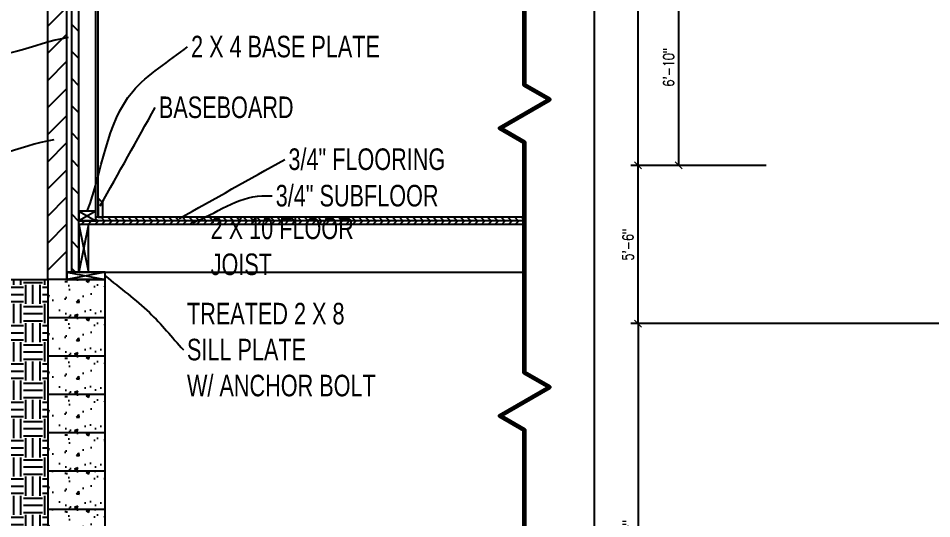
# Model space of a CAD drawing. Header units: inches. Extents: x 43 to 7578, y 1297 to 3809.
# Drawn here: x 4123.5 to 4504.5, y 2914.7 to 3123.5 of the extents above; entities that cross this region are included whole.
import ezdxf

# ---------------------------------------------------------------- set-up
doc = ezdxf.new("R2010")
doc.units = ezdxf.units.IN
doc.header["$LTSCALE"] = 0.5
doc.header["$MEASUREMENT"] = 0
doc.styles.add('Arch-Dim', font='romans.shx', dxfattribs={"width": 0.75})
doc.dimstyles.new('Annotative', dxfattribs={"dimscale": 96, "dimtxt": 0.09375, "dimasz": 0.0625, "dimexe": 0.0625, "dimexo": 0.0625, "dimgap": 0.03125, "dimtad": 1, "dimdec": 4, "dimzin": 3, "dimdsep": 46, "dimlunit": 4, "dimtxsty": 'Arch-Dim', "dimblk": 'ARCHTICK', "dimcen": 0.09375, "dimazin": 2, "dimtfac": 0.75, "dimtdec": 4, "dimtix": 1, "dimtmove": 2, "dimatfit": 3, "dimfxl": 1, "dimtolj": 1, "dimtzin": 0, "dimarcsym": 0})
doc.dimstyles.new('Annotative$7', dxfattribs={"dimscale": 96, "dimtxt": 0.09375, "dimasz": 0.0625, "dimexe": 0.0625, "dimexo": 0.0625, "dimgap": 0.03125, "dimtad": 0, "dimdec": 4, "dimzin": 3, "dimdsep": 46, "dimlunit": 4, "dimtxsty": 'Arch-Dim', "dimblk": 'ARCHTICK', "dimcen": 0.09375, "dimazin": 2, "dimtfac": 0.75, "dimtdec": 4, "dimtix": 1, "dimtmove": 2, "dimatfit": 3, "dimfxl": 1, "dimtolj": 1, "dimtzin": 0, "dimarcsym": 0})

# ---------------------------------------------------------------- blocks, each defined once
blk = doc.blocks.new('_ArchTick')
at = {"color": 0, "linetype": 'ByBlock', "const_width": 0.15}
blk.add_lwpolyline([(-0.5, -0.5), (0.5, 0.5)], dxfattribs=at)
blk = doc.blocks.new('*D739')
at = {"color": 0, "lineweight": -2, "transparency": 16777216}
for p, q in [((4419.24, 3144.14), (4395.97, 3144.14)), ((4398.97, 3062.14), (4398.97, 3144.14)), ((4435.51, 3062.14), (4395.97, 3062.14))]:
    blk.add_line(p, q, dxfattribs=at)
at = {"layer": 'Defpoints', "color": 0, "transparency": 16777216}
for p in [(4398.97, 3144.14), (4422.24, 3144.14), (4438.51, 3062.14)]:
    blk.add_point(p, dxfattribs=at)
at = {"color": 0, "lineweight": -2, "transparency": 16777216, "xscale": 3, "yscale": 3, "zscale": 3}
for p, rotation in [((4398.97, 3144.14), 90), ((4398.97, 3062.14), 270)]:
    blk.add_blockref('_ArchTick', p, dxfattribs=dict(at, rotation=rotation))
at = {"color": 0, "transparency": 16777216, "insert": (4394.79, 3103.14), "char_height": 4.5, "attachment_point": 5, "rotation": 90, "style": 'Arch-Dim'}
blk.add_mtext('\\A1;6\'-10"', dxfattribs=at)
blk = doc.blocks.new('*D744')
at = {"color": 0, "lineweight": -2, "transparency": 16777216}
for p, q in [((4435.51, 3062.14), (4379, 3062.14)), ((4382, 2996.14), (4382, 3062.14)), ((4535.92, 2996.14), (4379, 2996.14))]:
    blk.add_line(p, q, dxfattribs=at)
at = {"layer": 'Defpoints', "color": 0, "transparency": 16777216}
for p in [(4382, 3062.14), (4438.51, 3062.14), (4538.92, 2996.14)]:
    blk.add_point(p, dxfattribs=at)
at = {"color": 0, "lineweight": -2, "transparency": 16777216, "xscale": 3, "yscale": 3, "zscale": 3}
for p, rotation in [((4382, 3062.14), 90), ((4382, 2996.14), 270)]:
    blk.add_blockref('_ArchTick', p, dxfattribs=dict(at, rotation=rotation))
at = {"color": 0, "transparency": 16777216, "insert": (4377.82, 3029.14), "char_height": 4.5, "attachment_point": 5, "rotation": 90, "style": 'Arch-Dim'}
blk.add_mtext('\\A1;5\'-6"', dxfattribs=at)
blk = doc.blocks.new('*D745')
at = {"color": 0, "lineweight": -2, "transparency": 16777216}
for p, q in [((4440.98, 3226.14), (4379, 3226.14)), ((4382, 3062.14), (4382, 3226.14)), ((4435.51, 3062.14), (4379, 3062.14))]:
    blk.add_line(p, q, dxfattribs=at)
at = {"layer": 'Defpoints', "color": 0, "transparency": 16777216}
for p in [(4382, 3226.14), (4443.98, 3226.14), (4438.51, 3062.14)]:
    blk.add_point(p, dxfattribs=at)
at = {"color": 0, "lineweight": -2, "transparency": 16777216, "xscale": 3, "yscale": 3, "zscale": 3}
for p, rotation in [((4382, 3226.14), 90), ((4382, 3062.14), 270)]:
    blk.add_blockref('_ArchTick', p, dxfattribs=dict(at, rotation=rotation))
at = {"color": 0, "transparency": 16777216, "insert": (4377.82, 3144.14), "char_height": 4.5, "attachment_point": 5, "rotation": 90, "style": 'Arch-Dim'}
blk.add_mtext('\\A1;13\'-8"', dxfattribs=at)
blk = doc.blocks.new('*D747')
at = {"color": 0, "lineweight": -2, "transparency": 16777216}
for p, q in [((4432.66, 3550.14), (4360.75, 3550.14)), ((4363.75, 3550.14), (4363.75, 2816.14)), ((4474.1, 2816.14), (4360.75, 2816.14))]:
    blk.add_line(p, q, dxfattribs=at)
at = {"layer": 'Defpoints', "color": 0, "transparency": 16777216}
for p in [(4435.66, 3550.14), (4363.75, 2816.14), (4477.1, 2816.14)]:
    blk.add_point(p, dxfattribs=at)
at = {"color": 0, "lineweight": -2, "transparency": 16777216, "xscale": 3, "yscale": 3, "zscale": 3}
for p, rotation in [((4363.75, 3550.14), 90), ((4363.75, 2816.14), 270)]:
    blk.add_blockref('_ArchTick', p, dxfattribs=dict(at, rotation=rotation))
at = {"color": 0, "transparency": 16777216, "insert": (4359.57, 3183.14), "char_height": 4.5, "attachment_point": 5, "rotation": 90, "style": 'Arch-Dim'}
blk.add_mtext('\\A1;61\'-2"', dxfattribs=at)
blk = doc.blocks.new('*D793')
at = {"color": 0, "lineweight": -2, "transparency": 16777216}
for p, q in [((4535.92, 2996.14), (4379, 2996.14)), ((4382, 2996.14), (4382, 2816.14)), ((4474.1, 2816.14), (4379, 2816.14))]:
    blk.add_line(p, q, dxfattribs=at)
at = {"layer": 'Defpoints', "color": 0, "transparency": 16777216}
for p in [(4538.92, 2996.14), (4382, 2816.14), (4477.1, 2816.14)]:
    blk.add_point(p, dxfattribs=at)
at = {"color": 0, "lineweight": -2, "transparency": 16777216, "xscale": 3, "yscale": 3, "zscale": 3}
for p, rotation in [((4382, 2996.14), 90), ((4382, 2816.14), 270)]:
    blk.add_blockref('_ArchTick', p, dxfattribs=dict(at, rotation=rotation))
at = {"color": 0, "transparency": 16777216, "insert": (4377.82, 2906.14), "char_height": 4.5, "attachment_point": 5, "rotation": 90, "style": 'Arch-Dim'}
blk.add_mtext('\\A1;15\'-0"', dxfattribs=at)

msp = doc.modelspace()

# ---------------------------------------------------------------- hatches: boundary and pattern name
h = msp.add_hatch()
h.set_pattern_fill('ANSI31', color=256, scale=64, angle=90)
h.set_pattern_definition([(135, (-4106.505, -3051.678), (-5.656854, -5.656854), [])])
h.paths.add_polyline_path([(4148.81067, 3473.53772), (4145.81067, 3470.53772), (4145.81067, 3017.53772), (4148.81067, 3017.53772)])
h = msp.add_hatch()
h.set_pattern_fill('ANSI31', color=256, scale=64)
h.set_pattern_definition([(45, (-4106.505, -3051.678), (-5.656854, 5.656854), [])])
h.paths.add_polyline_path([(4143.81067, 3460.53772), (4135.81067, 3460.53772), (4135.81067, 3014.53772), (4143.81067, 3014.53772)])
h = msp.add_hatch()
h.set_pattern_fill('ANSI31', color=256, scale=16, angle=90)
h.set_pattern_definition([(135, (-2.3808, -42.6625), (-1.41421356, -1.41421356), [])])
h.paths.add_polyline_path([(4334.69845, 3040.53772), (4155.81067, 3040.53772), (4155.81067, 3039.03772), (4334.69845, 3039.03772)])
h = msp.add_hatch()
h.set_pattern_fill('ANSI31', color=256, scale=16)
h.set_pattern_definition([(45, (-2.3808, -42.6625), (-1.41421356, 1.41421356), [])])
h.paths.add_polyline_path([(4334.69845, 3039.03772), (4148.81067, 3039.03772), (4148.81067, 3037.53772), (4152.81067, 3037.53772), (4334.69845, 3037.53772)])
h.paths.add_polyline_path([(4326.69845, 3037.53772), (4152.81067, 3037.53772)], flags=17)
h = msp.add_hatch()
h.set_pattern_fill('EARTH', color=256, scale=32)
h.set_pattern_definition([(0, (-2.381, -42.6625), (8, 8), [8, -8]), (0, (-2.381, -39.6625), (8, 8), [8, -8]), (0, (-2.381, -36.6625), (8, 8), [8, -8]), (90, (-1.381, -35.6625), (-8, 8), [8, -8]), (90, (1.619, -35.6625), (-8, 8), [8, -8]), (90, (4.619, -35.6625), (-8, 8), [8, -8])])
h.paths.add_polyline_path([(4135.81067, 3014.53772), (3960.88933, 3014.53772), (3958.13445, 3007.7298), (3957.29165, 3000.7763), (3960.38014, 2998.91072), (3961.00126, 2994.5249), (3961.54657, 2993.51668), (3961.87516, 2993.18827), (3961.87516, 2992.85986), (3962.20378, 2992.85986), (3962.20378, 2992.53144), (3962.53237, 2992.20303), (3962.86099, 2991.54621), (3963.18958, 2991.54621), (3963.51819, 2991.21778), (3963.84679, 2991.21778), (3963.84679, 2990.88937), (3964.1754, 2990.56097), (3964.50399, 2989.90413), (3964.83261, 2989.57572), (3964.83261, 2989.24731), (3965.16123, 2988.91889), (3965.16123, 2985.63476), (3965.48982, 2985.30635), (3965.48982, 2983.33587), (3965.81844, 2982.67903), (3965.81844, 2982.02221), (3966.14703, 2981.36538), (3966.14703, 2979.72332), (3966.47565, 2979.39491), (3966.47565, 2978.40966), (3966.80424, 2978.08125), (3966.80424, 2976.11077), (3967.13285, 2975.78236), (3967.13285, 2975.45395), (3967.46145, 2975.12552), (3967.46145, 2968.88567), (3968.11868, 2968.22885), (3968.11868, 2965.60154), (3968.44727, 2965.27313), (3968.44727, 2964.28789), (3968.77589, 2963.63106), (3969.10448, 2963.30265), (3969.10448, 2962.64581), (3969.4331, 2962.3174), (3969.76169, 2961.98899), (3969.76169, 2961.33216), (3970.09031, 2961.00375), (3970.4189, 2960.67534), (3970.4189, 2960.01851), (3970.74752, 2959.36169), (3970.74752, 2959.03328), (3971.07611, 2958.37644), (3971.07611, 2958.04803), (3971.40472, 2957.3912), (3971.73334, 2957.3912), (3971.73334, 2957.06279), (3972.06193, 2956.40596), (3972.39055, 2956.07755), (3972.39055, 2955.42073), (3972.71914, 2955.0923), (3972.71914, 2953.77865), (3973.04776, 2953.12183), (3973.04776, 2949.18087), (3973.37635, 2948.85245), (3973.37635, 2948.52404), (3973.70497, 2947.86722), (3974.03356, 2947.53879), (3974.36218, 2946.55357), (3974.69079, 2946.22514), (3975.01938, 2945.89673), (3975.01938, 2944.91149), (3975.348, 2944.58308), (3975.67659, 2944.25467), (3975.67659, 2943.26943), (3976.00521, 2942.94102), (3976.00521, 2942.53772), (4135.81067, 2942.53772)])
h.paths.add_polyline_path([(4135.81067, 2942.53772), (3976.00521, 2942.53772), (3976.00521, 2942.28418), (3976.3338, 2941.62737), (3976.3338, 2941.29894), (3976.66242, 2940.97053), (3976.66242, 2939.65688), (3976.99101, 2939.32847), (3976.99101, 2939.00006), (3977.31963, 2938.67163), (3977.64824, 2938.01482), (3978.14113, 2937.02957), (3978.30545, 2937.02957), (3978.63404, 2936.70116), (3978.96266, 2935.71592), (3979.29125, 2935.71592), (3979.29125, 2935.38751), (3979.61987, 2934.73067), (3979.94846, 2934.73067), (3980.27708, 2934.07386), (3980.27708, 2933.74543), (3980.60567, 2933.08861), (3981.2629, 2932.7602), (3981.2629, 2932.43178), (3981.5915, 2932.10337), (3981.92011, 2931.77496), (3982.2487, 2931.11812), (3982.57732, 2930.46131), (3982.90591, 2930.13288), (3983.23453, 2929.80447), (3983.56312, 2928.81923), (3984.22036, 2928.16241), (3985.20616, 2926.84876), (3985.53477, 2926.52035), (3985.86336, 2926.19192), (3986.19198, 2926.19192), (3986.19198, 2925.86351), (3986.52057, 2925.5351), (3986.84919, 2925.5351), (3986.84919, 2925.2067), (3987.17778, 2925.2067), (3987.17778, 2924.87827), (3987.83502, 2924.54986), (3987.83502, 2924.22145), (3988.16361, 2923.89303), (3988.49222, 2923.56462), (3988.82082, 2923.56462), (3989.31375, 2922.57937), (3989.47802, 2922.57937), (3989.80664, 2921.92255), (3990.13523, 2921.59415), (3990.13523, 2921.26572), (3990.46385, 2920.93731), (3990.79247, 2920.28049), (3991.12106, 2919.95207), (3991.77827, 2919.62366), (3992.10688, 2918.96684), (3992.43548, 2918.63841), (3993.4213, 2917.65317), (3993.74989, 2917.32476), (3994.40713, 2916.99635), (3994.73572, 2916.33952), (3995.06434, 2916.01111), (3995.39293, 2915.6827), (3995.72154, 2915.35429), (3996.05014, 2915.02586), (3996.37875, 2914.69746), (3997.03596, 2914.04064), (3997.36458, 2913.3838), (3997.69317, 2913.05539), (3998.679, 2912.39856), (3999.00759, 2912.07015), (3999.99341, 2911.41331), (4000.65062, 2910.7565), (4000.97924, 2910.42809), (4001.63645, 2910.09966), (4001.96504, 2909.44284), (4002.62225, 2909.11444), (4003.27946, 2908.4576), (4003.60807, 2907.80078), (4004.26528, 2907.47236), (4004.5939, 2907.14395), (4005.25111, 2906.81554), (4005.25111, 2906.48713), (4005.5797, 2906.1587), (4006.23691, 2905.83029), (4006.56552, 2905.50189), (4007.22273, 2905.17346), (4007.22273, 2904.84505), (4007.87994, 2904.18823), (4008.20856, 2904.18823), (4008.86577, 2903.85981), (4009.19436, 2903.20299), (4009.85157, 2902.87458), (4010.5088, 2902.21774), (4011.16601, 2901.88934), (4011.4946, 2901.56093), (4012.15181, 2901.2325), (4012.48043, 2900.57568), (4012.80902, 2900.57568), (4013.46623, 2899.91885), (4014.12346, 2899.26203), (4014.45205, 2898.9336), (4015.10926, 2898.27679), (4015.43788, 2897.61995), (4015.76647, 2897.29154), (4016.42368, 2896.63472), (4017.08091, 2895.97789), (4017.73812, 2895.64948), (4017.73812, 2895.32107), (4018.39533, 2895.32107), (4019.05254, 2894.99265), (4019.38113, 2894.66424), (4020.03834, 2894.00742), (4021.02416, 2893.35058), (4021.68137, 2892.69377), (4022.33858, 2891.70852), (4022.99579, 2891.3801), (4023.65302, 2891.05169), (4023.98162, 2890.39487), (4024.96744, 2890.06644), (4024.96744, 2889.73803), (4025.29603, 2889.40962), (4025.62465, 2889.40962), (4025.95324, 2889.08122), (4026.28186, 2889.08122), (4026.61045, 2888.75279), (4027.26769, 2888.09597), (4027.92489, 2887.76756), (4028.91069, 2887.11073), (4029.5679, 2886.45391), (4030.55373, 2886.12548), (4030.88235, 2885.46867), (4031.53955, 2885.14024), (4032.19676, 2884.81183), (4032.85397, 2884.15501), (4033.18256, 2884.15501), (4033.51118, 2883.82659), (4033.8398, 2883.49818), (4034.16839, 2883.49818), (4034.16839, 2883.16977), (4034.8256, 2882.84136), (4035.4828, 2882.18453), (4036.46863, 2881.85612), (4037.45446, 2880.54246), (4038.76887, 2879.55722), (4040.7405, 2878.24357), (4041.72633, 2877.91516), (4043.36936, 2876.92991), (4044.35516, 2876.27308), (4046.32678, 2875.28785), (4046.6554, 2874.95943), (4046.98402, 2874.63102), (4047.31261, 2874.63102), (4047.31261, 2874.30261), (4047.64123, 2873.9742), (4048.29844, 2873.9742), (4048.62703, 2873.64577), (4049.94147, 2873.64577), (4051.25589, 2872.98896), (4052.57031, 2872.98896), (4052.57031, 2872.66053), (4052.8989, 2872.66053), (4053.88472, 2872.33212), (4054.87055, 2871.6753), (4055.85635, 2871.6753), (4056.84217, 2871.01847), (4057.828, 2870.36165), (4059.47101, 2870.03322), (4060.12824, 2869.70481), (4060.78545, 2869.048), (4061.44266, 2869.048), (4061.77125, 2868.71957), (4062.09987, 2868.39116), (4062.75708, 2868.06275), (4063.7429, 2867.40592), (4064.7287, 2867.07751), (4065.38591, 2866.42067), (4066.70035, 2865.76386), (4067.68615, 2865.43545), (4068.01477, 2864.77861), (4069.00057, 2864.77861), (4069.00057, 2864.4502), (4069.32919, 2864.4502), (4069.65781, 2864.12179), (4070.31501, 2864.12179), (4070.97222, 2863.79337), (4071.30081, 2863.79337), (4072.28664, 2863.46496), (4072.94385, 2862.80814), (4074.58688, 2862.15131), (4074.91547, 2861.8229), (4075.57268, 2861.49449), (4075.9013, 2861.16606), (4076.55851, 2860.83765), (4077.21572, 2860.18082), (4077.54433, 2860.18082), (4077.87293, 2859.524), (4079.18737, 2859.19559), (4079.84458, 2858.86717), (4081.48759, 2857.88194), (4082.47341, 2857.55351), (4084.11645, 2856.89669), (4086.08807, 2855.91145), (4087.0739, 2855.25463), (4088.71691, 2854.5978), (4089.37414, 2854.5978), (4089.70273, 2854.26939), (4090.35994, 2853.94098), (4091.01715, 2853.94098), (4091.34577, 2853.61255), (4092.33159, 2853.61255), (4092.66018, 2853.28414), (4093.64601, 2852.95574), (4094.30322, 2852.95574), (4094.96043, 2852.2989), (4095.28902, 2852.2989), (4096.27484, 2851.97049), (4096.60346, 2851.64208), (4096.93205, 2851.64208), (4097.58926, 2850.98525), (4098.24647, 2850.98525), (4098.57509, 2850.65684), (4098.9037, 2850.65684), (4099.56091, 2850), (4099.8895, 2849.6716), (4100.54671, 2849.6716), (4101.20392, 2849.34319), (4102.18975, 2848.68635), (4102.51836, 2848.68635), (4103.83278, 2848.02953), (4104.48999, 2848.02953), (4104.81858, 2847.3727), (4106.13302, 2847.04429), (4106.79023, 2846.38745), (4107.77603, 2845.73064), (4108.43324, 2845.40223), (4109.41907, 2844.74539), (4110.40489, 2844.74539), (4111.0621, 2844.41698), (4111.39069, 2844.08857), (4112.04793, 2843.76015), (4113.36234, 2843.76015), (4114.01955, 2843.43174), (4115.00535, 2843.43174), (4115.66259, 2843.10333), (4115.99118, 2842.77492), (4116.3198, 2842.77492), (4116.977, 2842.4465), (4117.3056, 2842.4465), (4117.63421, 2842.11809), (4117.9628, 2841.78968), (4118.29142, 2841.46127), (4118.94863, 2841.46127), (4119.27725, 2841.13284), (4119.93446, 2841.13284), (4120.92026, 2840.80443), (4121.57746, 2840.47603), (4122.2347, 2840.47603), (4122.89191, 2840.1476), (4123.54912, 2839.81919), (4123.87771, 2839.81919), (4124.86353, 2839.16237), (4125.52074, 2838.83395), (4126.17795, 2838.83395), (4126.17795, 2838.50554), (4126.83516, 2838.50554), (4127.16378, 2838.17713), (4128.47819, 2838.17713), (4128.80681, 2837.84872), (4129.46402, 2837.52029), (4129.79261, 2837.52029), (4130.44982, 2837.19188), (4130.77844, 2836.86348), (4131.10703, 2836.86348), (4131.10703, 2836.53507), (4131.76426, 2836.53507), (4131.76426, 2836.20664), (4133.73589, 2836.20664), (4134.06448, 2835.87823), (4135.81067, 2835.87823)])
h = msp.add_hatch()
h.set_pattern_fill('AR-CONC', color=256, scale=2)
h.set_pattern_definition([(50, (-4106.505, -3051.678), (14.345204, -1.255043), [1.5, -16.5]), (355, (-4106.505, -3051.678), (-2.775027, 15.043843), [1.2, -13.2]), (100.45144, (-4105.31, -3051.783), (11.570177, 13.7888), [1.274804, -14.022842]), (46.1842, (-4106.505, -3047.678), (21.344827, -3.310386), [2.25, -24.75]), (96.63564, (-4104.726, -3047.954), (18.69324, 19.48237), [1.912207, -21.034275]), (351.18416, (-4106.505, -3047.678), (18.69324, 19.48237), [1.8, -19.8]), (21, (-4104.505, -3048.678), (11.938141, -8.052378), [1.5, -16.5]), (326, (-4104.505, -3048.678), (4.866307, 14.503), [1.2, -13.2]), (71.45144, (-4103.51, -3049.349), (16.804448, 6.450623), [1.274804, -14.022842]), (37.5, (-4106.505, -3051.678), (0.243197, 6.657877), [0, -13.04, 0, -13.4, 0, -13.25]), (7.5, (-4106.505, -3051.678), (5.2613907, 7.888234), [0, -7.64, 0, -12.74, 0, -5.05]), (327.5, (-4110.965, -3051.678), (10.6764487, -0.4510974), [0, -5, 0, -15.6, 0, -20.7]), (317.5, (-4112.965, -3051.678), (11.663723, 2.0021), [0, -6.5, 0, -10.36, 0, -14.7])])
h.paths.add_polyline_path([(4159.81067, 3014.53772), (4135.81067, 3014.53772), (4135.81067, 2998.53772), (4159.81067, 2998.53772)])
h = msp.add_hatch()
h.set_pattern_fill('AR-CONC', color=256, scale=2)
h.set_pattern_definition([(50, (-4106.505, -3067.678), (14.345204, -1.255043), [1.5, -16.5]), (355, (-4106.505, -3067.678), (-2.775027, 15.043843), [1.2, -13.2]), (100.45144, (-4105.31, -3067.783), (11.570177, 13.7888), [1.274804, -14.022842]), (46.1842, (-4106.505, -3063.678), (21.344827, -3.310386), [2.25, -24.75]), (96.63564, (-4104.726, -3063.954), (18.69324, 19.48237), [1.912207, -21.034275]), (351.18416, (-4106.505, -3063.678), (18.69324, 19.48237), [1.8, -19.8]), (21, (-4104.505, -3064.678), (11.938141, -8.052378), [1.5, -16.5]), (326, (-4104.505, -3064.678), (4.866307, 14.503), [1.2, -13.2]), (71.45144, (-4103.51, -3065.349), (16.804448, 6.450623), [1.274804, -14.022842]), (37.5, (-4106.505, -3067.678), (0.243197, 6.657877), [0, -13.04, 0, -13.4, 0, -13.25]), (7.5, (-4106.505, -3067.678), (5.2613907, 7.888234), [0, -7.64, 0, -12.74, 0, -5.05]), (327.5, (-4110.965, -3067.678), (10.6764487, -0.4510974), [0, -5, 0, -15.6, 0, -20.7]), (317.5, (-4112.965, -3067.678), (11.663723, 2.0021), [0, -6.5, 0, -10.36, 0, -14.7])])
h.paths.add_polyline_path([(4159.81067, 2998.53772), (4135.81067, 2998.53772), (4135.81067, 2982.53772), (4159.81067, 2982.53772)])
h = msp.add_hatch()
h.set_pattern_fill('AR-CONC', color=256, scale=2)
h.set_pattern_definition([(50, (-4106.505, -3083.678), (14.345204, -1.255043), [1.5, -16.5]), (355, (-4106.505, -3083.678), (-2.775027, 15.043843), [1.2, -13.2]), (100.45144, (-4105.31, -3083.783), (11.570177, 13.7888), [1.274804, -14.022842]), (46.1842, (-4106.505, -3079.678), (21.344827, -3.310386), [2.25, -24.75]), (96.63564, (-4104.726, -3079.954), (18.69324, 19.48237), [1.912207, -21.034275]), (351.18416, (-4106.505, -3079.678), (18.69324, 19.48237), [1.8, -19.8]), (21, (-4104.505, -3080.678), (11.938141, -8.052378), [1.5, -16.5]), (326, (-4104.505, -3080.678), (4.866307, 14.503), [1.2, -13.2]), (71.45144, (-4103.51, -3081.349), (16.804448, 6.450623), [1.274804, -14.022842]), (37.5, (-4106.505, -3083.678), (0.243197, 6.657877), [0, -13.04, 0, -13.4, 0, -13.25]), (7.5, (-4106.505, -3083.678), (5.2613907, 7.888234), [0, -7.64, 0, -12.74, 0, -5.05]), (327.5, (-4110.965, -3083.678), (10.6764487, -0.4510974), [0, -5, 0, -15.6, 0, -20.7]), (317.5, (-4112.965, -3083.678), (11.663723, 2.0021), [0, -6.5, 0, -10.36, 0, -14.7])])
h.paths.add_polyline_path([(4159.81067, 2982.53772), (4135.81067, 2982.53772), (4135.81067, 2966.53772), (4159.81067, 2966.53772)])
h = msp.add_hatch()
h.set_pattern_fill('AR-CONC', color=256, scale=2)
h.set_pattern_definition([(50, (-4106.505, -3099.678), (14.345204, -1.255043), [1.5, -16.5]), (355, (-4106.505, -3099.678), (-2.775027, 15.043843), [1.2, -13.2]), (100.45144, (-4105.31, -3099.783), (11.570177, 13.7888), [1.274804, -14.022842]), (46.1842, (-4106.505, -3095.678), (21.344827, -3.310386), [2.25, -24.75]), (96.63564, (-4104.726, -3095.954), (18.69324, 19.48237), [1.912207, -21.034275]), (351.18416, (-4106.505, -3095.678), (18.69324, 19.48237), [1.8, -19.8]), (21, (-4104.505, -3096.678), (11.938141, -8.052378), [1.5, -16.5]), (326, (-4104.505, -3096.678), (4.866307, 14.503), [1.2, -13.2]), (71.45144, (-4103.51, -3097.349), (16.804448, 6.450623), [1.274804, -14.022842]), (37.5, (-4106.505, -3099.678), (0.243197, 6.657877), [0, -13.04, 0, -13.4, 0, -13.25]), (7.5, (-4106.505, -3099.678), (5.2613907, 7.888234), [0, -7.64, 0, -12.74, 0, -5.05]), (327.5, (-4110.965, -3099.678), (10.6764487, -0.4510974), [0, -5, 0, -15.6, 0, -20.7]), (317.5, (-4112.965, -3099.678), (11.663723, 2.0021), [0, -6.5, 0, -10.36, 0, -14.7])])
h.paths.add_polyline_path([(4159.81067, 2966.53772), (4135.81067, 2966.53772), (4135.81067, 2950.53772), (4159.81067, 2950.53772)])
h = msp.add_hatch()
h.set_pattern_fill('AR-CONC', color=256, scale=2)
h.set_pattern_definition([(50, (-4106.505, -3115.678), (14.345204, -1.255043), [1.5, -16.5]), (355, (-4106.505, -3115.678), (-2.775027, 15.043843), [1.2, -13.2]), (100.45144, (-4105.31, -3115.783), (11.570177, 13.7888), [1.274804, -14.022842]), (46.1842, (-4106.505, -3111.678), (21.344827, -3.310386), [2.25, -24.75]), (96.63564, (-4104.726, -3111.954), (18.69324, 19.48237), [1.912207, -21.034275]), (351.18416, (-4106.505, -3111.678), (18.69324, 19.48237), [1.8, -19.8]), (21, (-4104.505, -3112.678), (11.938141, -8.052378), [1.5, -16.5]), (326, (-4104.505, -3112.678), (4.866307, 14.503), [1.2, -13.2]), (71.45144, (-4103.51, -3113.349), (16.804448, 6.450623), [1.274804, -14.022842]), (37.5, (-4106.505, -3115.678), (0.243197, 6.657877), [0, -13.04, 0, -13.4, 0, -13.25]), (7.5, (-4106.505, -3115.678), (5.2613907, 7.888234), [0, -7.64, 0, -12.74, 0, -5.05]), (327.5, (-4110.965, -3115.678), (10.6764487, -0.4510974), [0, -5, 0, -15.6, 0, -20.7]), (317.5, (-4112.965, -3115.678), (11.663723, 2.0021), [0, -6.5, 0, -10.36, 0, -14.7])])
h.paths.add_polyline_path([(4159.81067, 2950.53772), (4135.81067, 2950.53772), (4135.81067, 2934.53772), (4159.81067, 2934.53772)])
h = msp.add_hatch()
h.set_pattern_fill('AR-CONC', color=256, scale=2)
h.set_pattern_definition([(50, (-4106.505, -3131.678), (14.345204, -1.255043), [1.5, -16.5]), (355, (-4106.505, -3131.678), (-2.775027, 15.043843), [1.2, -13.2]), (100.45144, (-4105.31, -3131.783), (11.570177, 13.7888), [1.274804, -14.022842]), (46.1842, (-4106.505, -3127.678), (21.344827, -3.310386), [2.25, -24.75]), (96.63564, (-4104.726, -3127.954), (18.69324, 19.48237), [1.912207, -21.034275]), (351.18416, (-4106.505, -3127.678), (18.69324, 19.48237), [1.8, -19.8]), (21, (-4104.505, -3128.678), (11.938141, -8.052378), [1.5, -16.5]), (326, (-4104.505, -3128.678), (4.866307, 14.503), [1.2, -13.2]), (71.45144, (-4103.51, -3129.349), (16.804448, 6.450623), [1.274804, -14.022842]), (37.5, (-4106.505, -3131.678), (0.243197, 6.657877), [0, -13.04, 0, -13.4, 0, -13.25]), (7.5, (-4106.505, -3131.678), (5.2613907, 7.888234), [0, -7.64, 0, -12.74, 0, -5.05]), (327.5, (-4110.965, -3131.678), (10.6764487, -0.4510974), [0, -5, 0, -15.6, 0, -20.7]), (317.5, (-4112.965, -3131.678), (11.663723, 2.0021), [0, -6.5, 0, -10.36, 0, -14.7])])
h.paths.add_polyline_path([(4159.81067, 2934.53772), (4135.81067, 2934.53772), (4135.81067, 2918.53772), (4159.81067, 2918.53772)])
h = msp.add_hatch()
h.set_pattern_fill('AR-CONC', color=256, scale=2)
h.set_pattern_definition([(50, (-4106.505, -3147.678), (14.345204, -1.255043), [1.5, -16.5]), (355, (-4106.505, -3147.678), (-2.775027, 15.043843), [1.2, -13.2]), (100.45144, (-4105.31, -3147.783), (11.570177, 13.7888), [1.274804, -14.022842]), (46.1842, (-4106.505, -3143.678), (21.344827, -3.310386), [2.25, -24.75]), (96.63564, (-4104.726, -3143.954), (18.69324, 19.48237), [1.912207, -21.034275]), (351.18416, (-4106.505, -3143.678), (18.69324, 19.48237), [1.8, -19.8]), (21, (-4104.505, -3144.678), (11.938141, -8.052378), [1.5, -16.5]), (326, (-4104.505, -3144.678), (4.866307, 14.503), [1.2, -13.2]), (71.45144, (-4103.51, -3145.349), (16.804448, 6.450623), [1.274804, -14.022842]), (37.5, (-4106.505, -3147.678), (0.243197, 6.657877), [0, -13.04, 0, -13.4, 0, -13.25]), (7.5, (-4106.505, -3147.678), (5.2613907, 7.888234), [0, -7.64, 0, -12.74, 0, -5.05]), (327.5, (-4110.965, -3147.678), (10.6764487, -0.4510974), [0, -5, 0, -15.6, 0, -20.7]), (317.5, (-4112.965, -3147.678), (11.663723, 2.0021), [0, -6.5, 0, -10.36, 0, -14.7])])
h.paths.add_polyline_path([(4159.81067, 2918.53772), (4135.81067, 2918.53772), (4135.81067, 2902.53772), (4159.81067, 2902.53772)])

# ---------------------------------------------------------------- linework, layer by layer
for p, q in [((4148.81067, 3017.53772), (4148.81067, 3472.53772)), ((4145.81067, 3017.53772), (4145.81067, 3470.53772)), ((4135.81067, 3014.53772), (4135.81067, 3460.53772)), ((4143.81067, 3014.53772), (4143.81067, 3460.53772)), ((4155.81067, 3043.03772), (4155.81067, 3256.53772)), ((4156.81067, 3040.53772), (4156.81067, 3256.53772)), ((4148.81067, 3043.03772), (4155.81067, 3039.03772)), ((4155.81067, 3043.03772), (4148.81067, 3039.03772)), ((4334.69845, 3040.53772), (4155.81067, 3040.53772)), ((4334.69845, 3039.03772), (4148.81067, 3039.03772)), ((4148.81067, 3037.53772), (4152.81067, 3017.53772)), ((4152.81067, 3037.53772), (4148.81067, 3017.53772)), ((4334.69845, 3037.53772), (4152.81067, 3037.53772)), ((4143.81067, 3017.53772), (4159.81067, 3014.53772)), ((4159.81067, 3017.53772), (4143.81067, 3014.53772)), ((4152.81067, 3017.53772), (4334.69845, 3017.53772)), ((3960.88933, 3014.53772), (4135.81067, 3014.53772)), ((3960.88933, 3014.53772), (4135.81067, 3014.53772)), ((4135.81067, 3014.53772), (4135.81067, 2790.53772)), ((4159.81067, 3014.53772), (4135.81067, 3014.53772)), ((4159.81067, 2790.53772), (4159.81067, 3014.53772)), ((4159.81067, 2998.53772), (4135.81067, 2998.53772)), ((4159.81067, 2982.53772), (4135.81067, 2982.53772)), ((4159.81067, 2966.53772), (4135.81067, 2966.53772)), ((4159.81067, 2950.53772), (4135.81067, 2950.53772)), ((4159.81067, 2934.53772), (4135.81067, 2934.53772)), ((4159.81067, 2918.53772), (4135.81067, 2918.53772))]:
    msp.add_line(p, q)
at = {"lineweight": 60}
msp.add_lwpolyline([(4334.69845, 2760.52793), (4334.69845, 2831.66814), (4324.30614, 2837.66814), (4345.09075, 2849.66814), (4334.69845, 2855.66814), (4334.69845, 2903.66814), (4334.69845, 2951.66814), (4324.30614, 2957.66814), (4345.09075, 2969.66814), (4334.69845, 2975.66814), (4334.69845, 3023.66814), (4334.69845, 3071.66814), (4324.30614, 3077.66814), (4345.09075, 3089.66814), (4334.69845, 3095.66814), (4334.69845, 3143.66814)], dxfattribs=at)
for points in [[(4158.81067, 3040.53772), (4158.81067, 3046.53772), (4156.81067, 3048.53772), (4156.81067, 3040.53772)], [(4155.81067, 3039.03772), (4155.81067, 3043.03772), (4148.81067, 3043.03772), (4148.81067, 3039.03772)], [(4152.81067, 3037.53772), (4148.81067, 3037.53772), (4148.81067, 3017.53772), (4152.81067, 3017.53772)], [(4143.81067, 3014.53772), (4159.81067, 3014.53772), (4159.81067, 3017.53772), (4143.81067, 3017.53772)]]:
    msp.add_lwpolyline(points, close=True)

# ---------------------------------------------------------------- texts
at = {"char_height": 9, "attachment_point": 4, "style": 'Arch-Dim'}
for s, insert in [('\\A1;{\\fCityBlueprint|b0|i0|c2|p2;2 X 4 BASE PLATE}', (4195.58884, 3111.65828)), ('\\A1;{\\fCityBlueprint|b0|i0|c2|p2;BASEBOARD}', (4182.15987, 3086.33025)), ('\\A1;{\\fCityBlueprint|b0|i0|c2|p2;3/4" FLOORING}', (4236.18782, 3064.66897)), ('\\A1;{\\fCityBlueprint|b0|i0|c2|p2;3/4" SUBFLOOR}', (4230.88951, 3049.45555)), ('\\A1;{\\fCityBlueprint|b0|i0|c2|p2;TREATED 2 X 8\\PSILL PLATE\\PW/ ANCHOR BOLT}', (4193.8818, 2985.24498))]:
    msp.add_mtext(s, dxfattribs=dict(at, insert=insert))
at = {"insert": (4203.75697, 3028.32386), "char_height": 9, "attachment_point": 4, "style": 'Arch-Dim'}
msp.add_mtext_dynamic_manual_height_columns('{\\fCityBlueprint|b0|i0|c2|p2;2 X 10 FLOOR JOIST}', width=72.3310724, gutter_width=22.5, heights=[0], dxfattribs=at)

# ---------------------------------------------------------------- dimensions: what is measured, and where the dimension line sits
for base, p1, p2, picture, middle in [((4363.74632, 2816.13698), (4435.65692, 3550.13698), (4477.10283, 2816.13698), '*D747', (4359.56775, 3183.13698)), ((4382.00308, 3226.13698), (4438.50583, 3062.13698), (4443.9826, 3226.13698), '*D745', (4377.8245, 3144.13698)), ((4398.96851, 3144.13698), (4438.50583, 3062.13698), (4422.24256, 3144.13698), '*D739', (4394.78994, 3103.13698)), ((4382.00308, 3062.13698), (4538.91597, 2996.13698), (4438.50583, 3062.13698), '*D744', (4377.8245, 3029.13698)), ((4382.00308, 2816.13698), (4538.91597, 2996.13698), (4477.10283, 2816.13698), '*D793', (4377.8245, 2906.13698))]:
    dim = msp.add_linear_dim(base=base, p1=p1, p2=p2, angle=90, dimstyle='Annotative')
    dim.commit()
    dim.dimension.update_dxf_attribs({"geometry": picture, "text_midpoint": middle})

# ---------------------------------------------------------------- leaders
at = {"path_type": 1, "annotation_type": 0, "has_hookline": 1}
for points, hookline_direction, text_width in [([(4144.37233, 3115.55955), (4101.29675, 3107.78456), (4079.96851, 3116.71132)], 1, 38.70953), ([(4152.31067, 3043.03772), (4171.23594, 3092.98877), (4194.08884, 3111.65828)], 0, 58.94271), ([(4157.73779, 3045.29682), (4180.65987, 3086.33025)], 0, 39.58375), ([(4138.28782, 3072.86547), (4095.21225, 3065.09048), (4073.88401, 3074.01724)], 1, 29.94209), ([(4190.60422, 3039.95414), (4234.68782, 3064.66897)], 0, 57.36239), ([(4196.25591, 3038.22689), (4225.16485, 3049.48333), (4229.38951, 3049.45555)], 0, 58.79981), ([(4159.81067, 3016.03772), (4178.20503, 3000.70912), (4192.3818, 2985.24498)], 0, 62.66656)]:
    msp.add_leader(points, dimstyle='Annotative$7', override={"dimscale": 0}, dxfattribs=dict(at, hookline_direction=hookline_direction, text_width=text_width))

doc.saveas('drawing.dxf')
